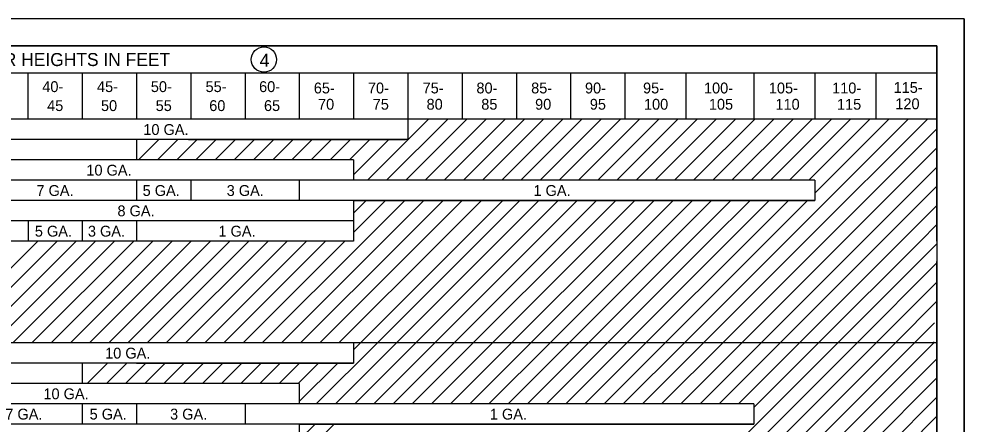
# Model space of a CAD drawing. Extents: x 1000 to 1036.3, y 1000 to 1022.
# Drawn here: x 1018.58 to 1036, y 1014.52 to 1022 of the extents above; entities that cross this region are included whole.
import ezdxf

# ---------------------------------------------------------------- set-up
doc = ezdxf.new("R2010")
doc.units = 0
for name, color, linetype in [('10', 7, 'Continuous'), ('11', 7, 'Continuous'), ('2', 7, 'Continuous'), ('6', 7, 'Continuous')]:
    doc.layers.add(name, color=color, linetype=linetype)

msp = doc.modelspace()

# ---------------------------------------------------------------- linework, layer by layer
at = {"layer": '10'}
for p, q in [((1036, 1022), (1000, 1022)), ((1036, 1022), (1036, 1000)), ((1036, 1000), (1036, 1022)), ((1007, 1021.5), (1035.5, 1021.5)), ((1035.5, 1021.5), (1035.5, 1020.15))]:
    msp.add_line(p, q, dxfattribs=at)
at = {"layer": '11'}
msp.add_lwpolyline([(1035.5, 1017.9), (1035.5, 1021.5), (1007, 1021.5), (1007, 1000.5), (1035.5, 1000.5), (1035.5, 1009.275)], dxfattribs=at)
at = {"layer": '2'}
msp.add_lwpolyline([(1035.5, 1013.775), (1035.5, 1017.525)], dxfattribs=at)
at = {"layer": '6'}
for p, q in [((1035.5, 1021), (1011, 1021)), ((1031.45, 1021), (1011, 1021)), ((1031.45, 1021), (1011, 1021)), ((1031.45, 1021), (1011, 1021)), ((1018.75, 1021), (1018.75, 1020.15)), ((1019.75, 1021), (1019.75, 1020.15)), ((1020.75, 1021), (1020.75, 1020.15)), ((1021.75, 1021), (1021.75, 1020.15)), ((1022.75, 1021), (1022.75, 1020.15)), ((1023.75, 1021), (1023.75, 1020.15)), ((1024.75, 1021), (1024.75, 1020.15)), ((1025.75, 1021), (1025.75, 1020.15)), ((1026.75, 1021), (1026.75, 1020.15)), ((1027.75, 1021), (1027.75, 1020.15)), ((1028.75, 1021), (1028.75, 1020.15)), ((1029.75, 1021), (1029.75, 1020.15)), ((1030.875, 1021), (1030.875, 1020.15)), ((1032.125, 1021), (1032.125, 1020.15)), ((1033.25, 1021), (1033.25, 1020.15)), ((1034.375, 1021), (1034.375, 1020.15)), ((1029.75, 1020.15), (1008, 1020.15)), ((1035.5, 1020.15), (1008, 1020.15)), ((1035.5, 1020.15), (1011, 1020.15)), ((1035.5, 1020.15), (1011, 1020.15)), ((1025.006, 1019.025), (1026.131, 1020.15)), ((1025.359, 1019.025), (1026.484, 1020.15)), ((1025.713, 1019.025), (1026.838, 1020.15)), ((1025.75, 1020.15), (1025.75, 1019.775)), ((1026.067, 1019.025), (1027.192, 1020.15)), ((1026.42, 1019.025), (1027.545, 1020.15)), ((1026.774, 1019.025), (1027.899, 1020.15)), ((1027.127, 1019.025), (1028.252, 1020.15)), ((1027.481, 1019.025), (1028.606, 1020.15)), ((1027.834, 1019.025), (1028.959, 1020.15)), ((1028.188, 1019.025), (1029.313, 1020.15)), ((1028.541, 1019.025), (1029.666, 1020.15)), ((1028.895, 1019.025), (1030.02, 1020.15)), ((1029.248, 1019.025), (1030.373, 1020.15)), ((1029.602, 1019.025), (1030.727, 1020.15)), ((1029.956, 1019.025), (1031.081, 1020.15)), ((1030.309, 1019.025), (1031.434, 1020.15)), ((1030.663, 1019.025), (1031.788, 1020.15)), ((1031.016, 1019.025), (1032.141, 1020.15)), ((1031.37, 1019.025), (1032.495, 1020.15)), ((1031.723, 1019.025), (1032.848, 1020.15)), ((1032.077, 1019.025), (1033.202, 1020.15)), ((1032.43, 1019.025), (1033.555, 1020.15)), ((1032.72, 1017.9), (1034.97, 1020.15)), ((1032.784, 1019.025), (1033.909, 1020.15)), ((1033.073, 1017.9), (1035.323, 1020.15)), ((1033.138, 1019.025), (1034.263, 1020.15)), ((1033.25, 1018.784), (1034.616, 1020.15)), ((1035.5, 1020.15), (1035.5, 1017.525)), ((1033.427, 1017.9), (1035.5, 1019.973)), ((1025.75, 1019.775), (1008, 1019.775)), ((1020.75, 1019.775), (1020.75, 1019.4)), ((1020.784, 1019.4), (1021.159, 1019.775)), ((1021.138, 1019.4), (1021.513, 1019.775)), ((1021.492, 1019.4), (1021.867, 1019.775)), ((1021.845, 1019.4), (1022.22, 1019.775)), ((1022.199, 1019.4), (1022.574, 1019.775)), ((1022.552, 1019.4), (1022.927, 1019.775)), ((1022.906, 1019.4), (1023.281, 1019.775)), ((1023.26, 1019.4), (1023.635, 1019.775)), ((1023.613, 1019.4), (1023.988, 1019.775)), ((1023.967, 1019.4), (1024.342, 1019.775)), ((1024.32, 1019.4), (1024.695, 1019.775)), ((1024.674, 1019.4), (1025.049, 1019.775)), ((1024.75, 1019.123), (1025.402, 1019.775)), ((1033.78, 1017.9), (1035.5, 1019.62)), ((1024.75, 1019.4), (1008, 1019.4)), ((1024.75, 1019.4), (1024.75, 1019.025)), ((1034.134, 1017.9), (1035.5, 1019.266)), ((1033.25, 1019.025), (1008, 1019.025)), ((1020.75, 1019.025), (1020.75, 1018.65)), ((1021.75, 1019.025), (1021.75, 1018.65)), ((1023.75, 1019.025), (1023.75, 1018.65)), ((1033.25, 1019.025), (1033.25, 1018.65)), ((1034.487, 1017.9), (1035.5, 1018.913)), ((1033.25, 1018.65), (1008, 1018.65)), ((1024.75, 1018.65), (1024.75, 1018.275)), ((1024.75, 1018.416), (1024.984, 1018.65)), ((1024.75, 1018.062), (1025.338, 1018.65)), ((1024.942, 1017.9), (1025.692, 1018.65)), ((1025.295, 1017.9), (1026.045, 1018.65)), ((1025.649, 1017.9), (1026.399, 1018.65)), ((1026.002, 1017.9), (1026.752, 1018.65)), ((1026.356, 1017.9), (1027.106, 1018.65)), ((1026.752, 1017.9), (1027.502, 1018.65)), ((1027.063, 1017.9), (1027.813, 1018.65)), ((1027.416, 1017.9), (1028.166, 1018.65)), ((1027.77, 1017.9), (1028.52, 1018.65)), ((1028.123, 1017.9), (1028.873, 1018.65)), ((1028.477, 1017.9), (1029.227, 1018.65)), ((1028.831, 1017.9), (1029.581, 1018.65)), ((1029.184, 1017.9), (1029.934, 1018.65)), ((1029.538, 1017.9), (1030.288, 1018.65)), ((1029.891, 1017.9), (1030.641, 1018.65)), ((1030.245, 1017.9), (1030.995, 1018.65)), ((1030.598, 1017.9), (1031.348, 1018.65)), ((1030.952, 1017.9), (1031.702, 1018.65)), ((1031.305, 1017.9), (1032.055, 1018.65)), ((1031.659, 1017.9), (1032.409, 1018.65)), ((1032.013, 1017.9), (1032.763, 1018.65)), ((1032.366, 1017.9), (1033.116, 1018.65)), ((1034.841, 1017.9), (1035.5, 1018.559)), ((1024.75, 1018.275), (1008, 1018.275)), ((1018.753, 1018.275), (1018.753, 1017.9)), ((1019.75, 1018.275), (1019.75, 1017.9)), ((1020.75, 1018.275), (1020.75, 1017.9)), ((1024.75, 1018.275), (1024.75, 1017.9)), ((1035.195, 1017.9), (1035.5, 1018.205)), ((1024.75, 1017.9), (1008, 1017.9)), ((1017.056, 1016.025), (1018.931, 1017.9)), ((1017.41, 1016.025), (1019.285, 1017.9)), ((1017.763, 1016.025), (1019.638, 1017.9)), ((1018.117, 1016.025), (1019.992, 1017.9)), ((1018.47, 1016.025), (1020.345, 1017.9)), ((1018.824, 1016.025), (1020.699, 1017.9)), ((1019.177, 1016.025), (1021.052, 1017.9)), ((1019.531, 1016.025), (1021.406, 1017.9)), ((1019.885, 1016.025), (1021.76, 1017.9)), ((1020.238, 1016.025), (1022.113, 1017.9)), ((1020.592, 1016.025), (1022.467, 1017.9)), ((1020.945, 1016.025), (1022.82, 1017.9)), ((1021.299, 1016.025), (1023.174, 1017.9)), ((1021.652, 1016.025), (1023.527, 1017.9)), ((1022.006, 1016.025), (1023.881, 1017.9)), ((1022.359, 1016.025), (1024.234, 1017.9)), ((1022.713, 1016.025), (1024.588, 1017.9)), ((1023.067, 1016.025), (1024.942, 1017.9)), ((1023.42, 1016.025), (1025.295, 1017.9)), ((1023.774, 1016.025), (1025.649, 1017.9)), ((1024.127, 1016.025), (1026.002, 1017.9)), ((1024.481, 1016.025), (1026.356, 1017.9)), ((1024.75, 1015.898), (1026.752, 1017.9)), ((1025.188, 1016.025), (1027.063, 1017.9)), ((1025.541, 1016.025), (1027.416, 1017.9)), ((1025.895, 1016.025), (1027.77, 1017.9)), ((1026.248, 1016.025), (1028.123, 1017.9)), ((1026.602, 1016.025), (1028.477, 1017.9)), ((1026.956, 1016.025), (1028.831, 1017.9)), ((1027.309, 1016.025), (1029.184, 1017.9)), ((1027.663, 1016.025), (1029.538, 1017.9)), ((1028.016, 1016.025), (1029.891, 1017.9)), ((1028.37, 1016.025), (1030.245, 1017.9)), ((1028.723, 1016.025), (1030.598, 1017.9)), ((1029.077, 1016.025), (1030.952, 1017.9)), ((1029.43, 1016.025), (1031.305, 1017.9)), ((1029.784, 1016.025), (1031.659, 1017.9)), ((1030.138, 1016.025), (1032.013, 1017.9)), ((1030.491, 1016.025), (1032.366, 1017.9)), ((1030.845, 1016.025), (1032.72, 1017.9)), ((1031.198, 1016.025), (1033.073, 1017.9)), ((1031.552, 1016.025), (1033.427, 1017.9)), ((1031.905, 1016.025), (1033.78, 1017.9)), ((1032.259, 1016.025), (1034.134, 1017.9)), ((1032.612, 1016.025), (1034.487, 1017.9)), ((1032.966, 1016.025), (1034.841, 1017.9)), ((1033.32, 1016.025), (1035.195, 1017.9)), ((1033.673, 1016.025), (1035.5, 1017.852)), ((1035.5, 1017.525), (1035.5, 1013.256)), ((1034.027, 1016.025), (1035.5, 1017.498)), ((1034.38, 1016.025), (1035.5, 1017.145)), ((1034.734, 1016.025), (1035.5, 1016.791)), ((1035.087, 1016.025), (1035.457, 1016.395)), ((1035.5, 1016.025), (1007, 1016.025)), ((1024.063, 1014.9), (1025.188, 1016.025)), ((1024.416, 1014.9), (1025.541, 1016.025)), ((1024.75, 1016.025), (1024.75, 1015.65)), ((1024.77, 1014.9), (1025.895, 1016.025)), ((1025.124, 1014.9), (1026.249, 1016.025)), ((1025.477, 1014.9), (1026.602, 1016.025)), ((1025.831, 1014.9), (1026.956, 1016.025)), ((1026.184, 1014.9), (1027.309, 1016.025)), ((1026.538, 1014.9), (1027.663, 1016.025)), ((1026.891, 1014.9), (1028.016, 1016.025)), ((1027.245, 1014.9), (1028.37, 1016.025)), ((1027.598, 1014.9), (1028.723, 1016.025)), ((1027.952, 1014.9), (1029.077, 1016.025)), ((1028.306, 1014.9), (1029.431, 1016.025)), ((1028.659, 1014.9), (1029.784, 1016.025)), ((1029.013, 1014.9), (1030.138, 1016.025)), ((1029.366, 1014.9), (1030.491, 1016.025)), ((1029.72, 1014.9), (1030.845, 1016.025)), ((1030.073, 1014.9), (1031.198, 1016.025)), ((1030.427, 1014.9), (1031.552, 1016.025)), ((1030.78, 1014.9), (1031.905, 1016.025)), ((1031.134, 1014.9), (1032.259, 1016.025)), ((1031.423, 1013.775), (1033.673, 1016.025)), ((1031.488, 1014.9), (1032.613, 1016.025)), ((1031.777, 1013.775), (1034.027, 1016.025)), ((1031.841, 1014.9), (1032.966, 1016.025)), ((1032.125, 1014.83), (1033.32, 1016.025)), ((1032.13, 1013.775), (1034.38, 1016.025)), ((1032.484, 1013.775), (1034.734, 1016.025)), ((1032.837, 1013.775), (1035.087, 1016.025)), ((1033.191, 1013.775), (1035.441, 1016.025)), ((1035.441, 1016.025), (1035.457, 1016.041)), ((1024.75, 1015.65), (1008, 1015.65)), ((1019.75, 1015.65), (1019.75, 1015.275)), ((1019.842, 1015.275), (1020.217, 1015.65)), ((1020.195, 1015.275), (1020.57, 1015.65)), ((1020.549, 1015.275), (1020.924, 1015.65)), ((1020.902, 1015.275), (1021.277, 1015.65)), ((1021.256, 1015.275), (1021.631, 1015.65)), ((1021.61, 1015.275), (1021.985, 1015.65)), ((1021.963, 1015.275), (1022.338, 1015.65)), ((1022.317, 1015.275), (1022.692, 1015.65)), ((1022.67, 1015.275), (1023.045, 1015.65)), ((1023.024, 1015.275), (1023.399, 1015.65)), ((1023.377, 1015.275), (1023.752, 1015.65)), ((1023.731, 1015.275), (1024.106, 1015.65)), ((1023.75, 1014.941), (1024.459, 1015.65)), ((1033.545, 1013.775), (1035.5, 1015.73)), ((1023.75, 1015.275), (1008, 1015.275)), ((1023.75, 1015.275), (1023.75, 1014.9)), ((1033.898, 1013.775), (1035.5, 1015.377)), ((1032.125, 1014.9), (1008, 1014.9)), ((1019.75, 1014.9), (1019.75, 1014.525)), ((1020.75, 1014.9), (1020.75, 1014.525)), ((1022.75, 1014.9), (1022.75, 1014.525)), ((1032.125, 1014.9), (1032.125, 1014.525)), ((1034.252, 1013.775), (1035.5, 1015.023)), ((1034.605, 1013.775), (1035.5, 1014.67)), ((1032.125, 1014.525), (1008, 1014.525)), ((1023.75, 1014.525), (1023.75, 1014.15)), ((1023.75, 1014.234), (1024.041, 1014.525)), ((1023.75, 1013.88), (1024.395, 1014.525))]:
    msp.add_line(p, q, dxfattribs=at)
for points in [[(1021.707, 1019.775), (1025.707, 1019.775)], [(1024.75, 1018.65), (1033.25, 1018.65), (1033.25, 1018.65)], [(1035.5, 1016.025), (1035.5, 1013.775)], [(1020.75, 1015.65), (1024.75, 1015.65)], [(1023.75, 1014.525), (1032.125, 1014.525), (1032.125, 1014.525)]]:
    msp.add_lwpolyline(points, dxfattribs=at)
msp.add_circle((1023.098, 1021.249), 0.233, dxfattribs=at)

# ---------------------------------------------------------------- texts
for s, height, p in [('CIRCULAR PIPE COVER HEIGHTS IN FEET', 0.24, (1014.844, 1021.13)), ('4', 0.24, (1023.02, 1021.116)), ('40-', 0.2, (1019.014, 1020.65)), ('45-', 0.2, (1020.022, 1020.65)), ('50-', 0.2, (1021.014, 1020.65)), ('55-', 0.2, (1022.022, 1020.65)), ('60-', 0.2, (1023.009, 1020.65)), ('65-', 0.2, (1024.017, 1020.625)), ('70-', 0.2, (1025.014, 1020.625)), ('75-', 0.2, (1026.022, 1020.625)), ('80-', 0.2, (1027.014, 1020.625)), ('85-', 0.2, (1028.022, 1020.625)), ('90-', 0.2, (1029.014, 1020.625)), ('95-', 0.2, (1030.084, 1020.625)), ('100-', 0.2, (1031.207, 1020.625)), ('105-', 0.2, (1032.402, 1020.625)), ('110-', 0.2, (1033.568, 1020.625)), ('115-', 0.2, (1034.701, 1020.634)), ('45', 0.2, (1019.103, 1020.3)), ('50', 0.2, (1020.095, 1020.3)), ('55', 0.2, (1021.103, 1020.3)), ('60', 0.2, (1022.09, 1020.3)), ('65', 0.2, (1023.099, 1020.3)), ('70', 0.2, (1024.095, 1020.325)), ('75', 0.2, (1025.103, 1020.325)), ('80', 0.2, (1026.095, 1020.325)), ('85', 0.2, (1027.103, 1020.325)), ('90', 0.2, (1028.095, 1020.325)), ('95', 0.2, (1029.103, 1020.325)), ('100', 0.2, (1030.101, 1020.325)), ('105', 0.2, (1031.297, 1020.325)), ('110', 0.2, (1032.524, 1020.325)), ('115', 0.2, (1033.658, 1020.325)), ('120', 0.2, (1034.733, 1020.334)), ('10 GA.', 0.2, (1020.876, 1019.859)), ('10 GA.', 0.2, (1019.826, 1019.109)), ('7 GA.', 0.2, (1018.906, 1018.734)), ('5 GA.', 0.2, (1020.863, 1018.734)), ('3 GA.', 0.2, (1022.412, 1018.734)), ('1 GA.', 0.2, (1028.065, 1018.734)), ('8 GA.', 0.2, (1020.399, 1018.359)), ('5 GA.', 0.2, (1018.877, 1017.984)), ('3 GA.', 0.2, (1019.854, 1017.984)), ('1 GA.', 0.2, (1022.26, 1017.984)), ('10 GA.', 0.2, (1020.172, 1015.734)), ('10 GA.', 0.2, (1019.035, 1014.984)), ('7 GA.', 0.2, (1018.333, 1014.609)), ('5 GA.', 0.2, (1019.886, 1014.609)), ('3 GA.', 0.2, (1021.369, 1014.609)), ('1 GA.', 0.2, (1027.261, 1014.609))]:
    msp.add_text(s, height=height, dxfattribs=at).set_placement(p)

doc.saveas('drawing.dxf')
